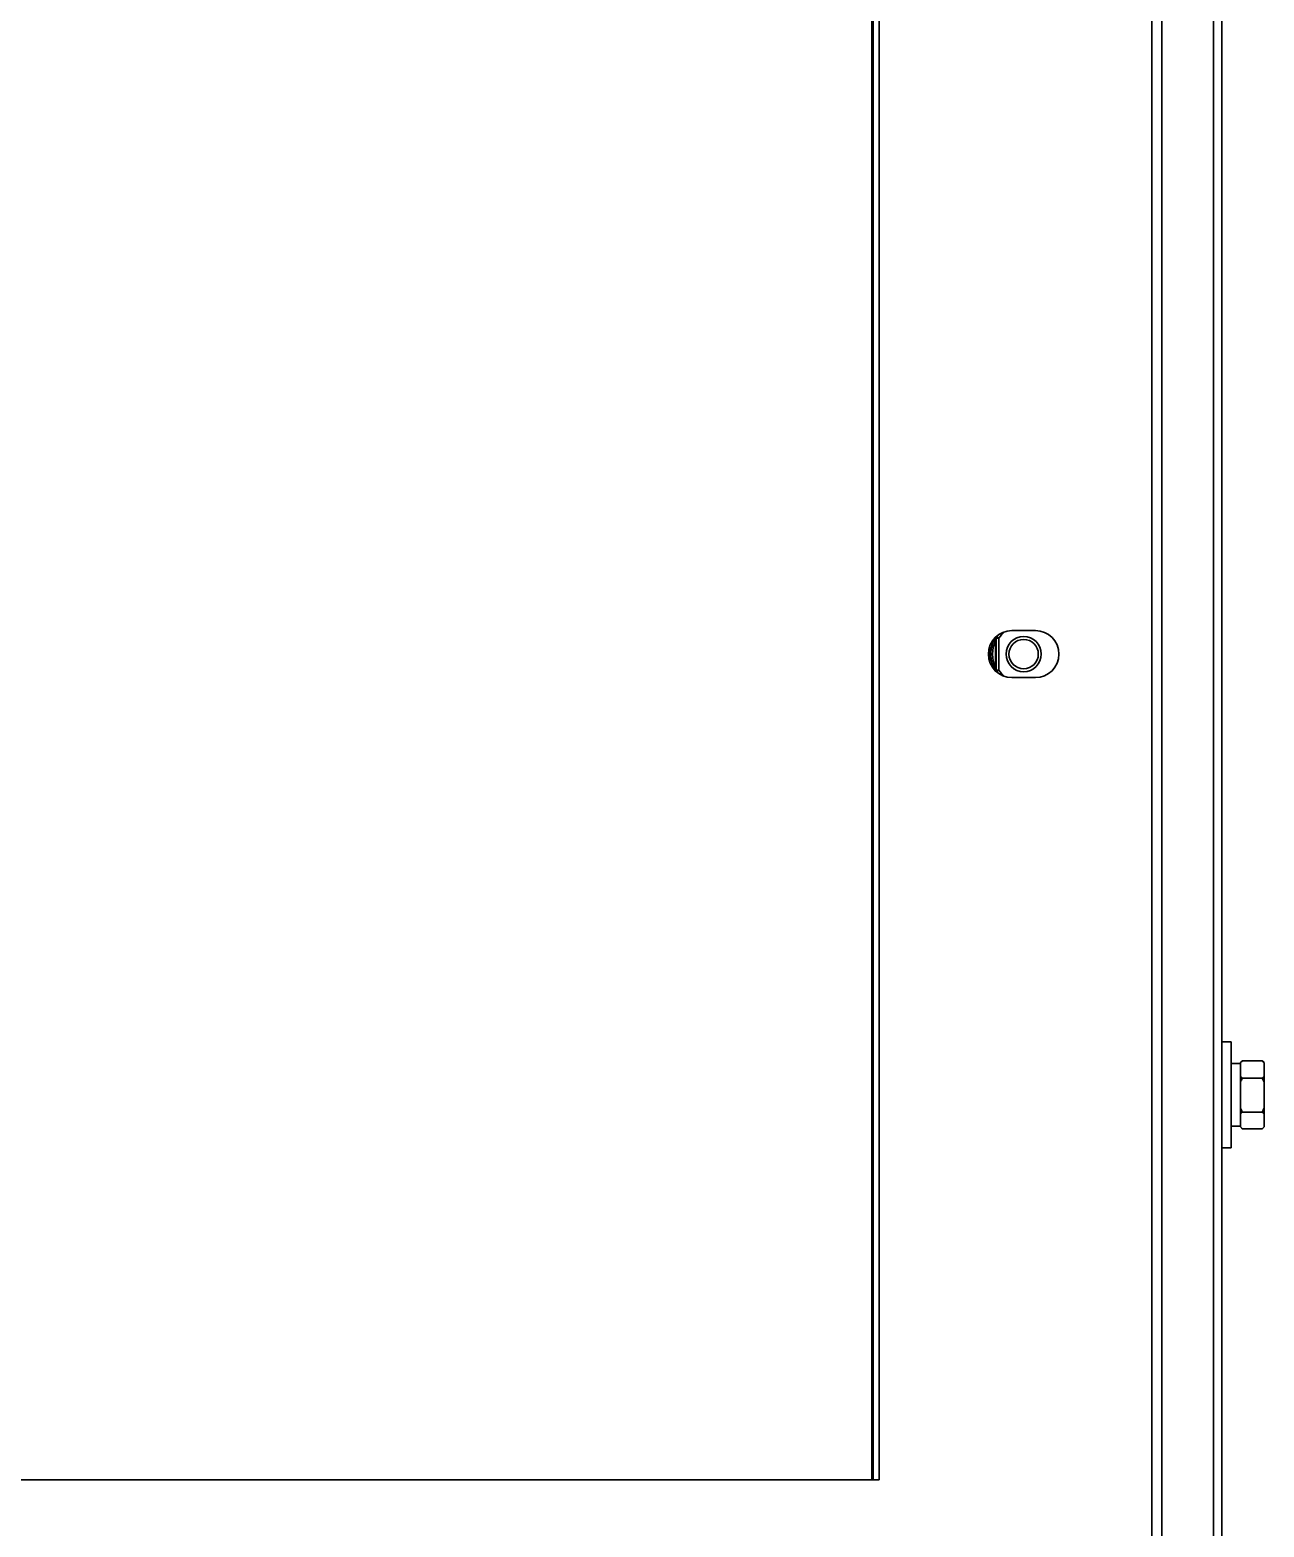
# Model space of a CAD drawing. Header units: millimetres. Extents: x 32496 to 166256, y 3504 to 23939.
# Drawn here: x 42516.6 to 42726.5, y 11547 to 11801.8 of the extents above; entities that cross this region are included whole.
import ezdxf

# ---------------------------------------------------------------- set-up
doc = ezdxf.new("R2010")
doc.units = ezdxf.units.MM
doc.layers.get('0').update_dxf_attribs({"lineweight": 35})

msp = doc.modelspace()

# ---------------------------------------------------------------- linework, layer by layer
at = {"linetype": 'Continuous'}
for p, q in [((42707.44, 11269.575), (42707.44, 12052.575)), ((42709.14, 12052.575), (42709.14, 11269.575)), ((42659.84, 11555.075), (42659.84, 12025.075)), ((42660.04, 11555.075), (42660.04, 12023.875)), ((42661.04, 11555.075), (42661.04, 12023.875)), ((42717.94, 11264.075), (42717.94, 11978.075)), ((42719.34, 11867.93), (42719.34, 11623.194)), ((42660.04, 11768.806), (42659.84, 11768.806)), ((42687.64, 11699.575), (42683.64, 11699.575)), ((42680.86, 11698.312), (42680.941, 11698.288)), ((42680.862, 11697.836), (42680.862, 11693.315)), ((42680.941, 11692.863), (42680.941, 11698.288)), ((42681.441, 11698.288), (42680.941, 11698.288)), ((42681.021, 11698.559), (42680.99, 11698.568)), ((42681.021, 11698.559), (42681.441, 11698.288)), ((42681.441, 11698.288), (42681.441, 11692.863)), ((42679.89, 11696.938), (42679.89, 11694.213)), ((42680.017, 11696.356), (42679.916, 11696.467)), ((42679.916, 11694.684), (42680.017, 11694.795)), ((42680.055, 11695.575), (42680.055, 11695.582)), ((42680.941, 11692.863), (42680.86, 11692.839)), ((42680.941, 11692.863), (42681.441, 11692.863)), ((42680.989, 11692.583), (42681.021, 11692.592)), ((42681.441, 11692.863), (42681.021, 11692.592)), ((42683.64, 11691.575), (42687.64, 11691.575)), ((42719.34, 11629.575), (42720.94, 11629.575)), ((42720.94, 11611.575), (42720.94, 11629.575)), ((42720.94, 11625.925), (42722.54, 11625.925)), ((42722.54, 11626.049), (42722.811, 11626.32)), ((42722.54, 11615.102), (42722.54, 11626.049)), ((42722.84, 11626.349), (42726.24, 11626.349)), ((42726.54, 11626.049), (42726.269, 11626.32)), ((42726.54, 11615.102), (42726.54, 11626.049)), ((42719.34, 11623.194), (42719.34, 11617.93)), ((42722.84, 11623.418), (42726.24, 11623.418)), ((42719.34, 11617.93), (42719.34, 11373.194)), ((42722.84, 11617.644), (42726.24, 11617.644)), ((42720.94, 11615.225), (42722.54, 11615.225)), ((42722.54, 11615.102), (42722.811, 11614.831)), ((42722.84, 11614.802), (42722.811, 11614.831)), ((42722.84, 11614.802), (42726.24, 11614.802)), ((42726.24, 11614.802), (42726.269, 11614.831)), ((42726.54, 11615.102), (42726.269, 11614.831)), ((42719.34, 11611.575), (42720.94, 11611.575)), ((42659.84, 11585.075), (42660.04, 11585.075)), ((42660.017, 11586.115), (42660.04, 11586.115)), ((42659.84, 11580.263), (42660.04, 11580.263)), ((42659.84, 11580.075), (42660.04, 11580.075)), ((42659.84, 11571.475), (42660.04, 11571.475)), ((42660.04, 11570.075), (42659.84, 11570.075)), ((42309.64, 11555.075), (42661.04, 11555.075))]:
    msp.add_line(p, q, dxfattribs=at)
for points in [[(42680.017, 11696.356), (42679.983, 11696.393), (42679.95, 11696.43), (42679.916, 11696.467)], [(42679.916, 11694.684), (42679.95, 11694.721), (42679.983, 11694.758), (42680.017, 11694.795)]]:
    msp.add_lwpolyline(points, dxfattribs=at)
for radius in [3, 2.5]:
    msp.add_circle((42685.64, 11695.575), radius, dxfattribs=at)
for centre, radius, start, end in [((42683.64, 11695.575), 4, 90, 270), ((42687.64, 11695.575), 4, 270, 90), ((42685.64, 11695.575), 5.585, 149.24232, 179.93768), ((42685.64, 11695.575), 5.285, 154.67939, 205.32061), ((42681.369, 11698.32), 0.509, 163.91946, 180.8578), ((42685.64, 11695.575), 5.499, 145.89281, 147.13569), ((42685.64, 11695.575), 4.999, 130.34481, 147.13569), ((42685.64, 11695.575), 5.661, 177.86504, 182.13496), ((42685.64, 11695.575), 5.585, 180, 210.76123), ((42685.64, 11695.575), 5.499, 212.86431, 214.09945), ((42685.64, 11695.575), 4.999, 212.86431, 229.65844), ((42725.355, 11623.758), 3.607, 140.8641, 141.28972), ((42726.676, 11622.57), 5.384, 135.43477, 135.87545), ((42722.402, 11622.569), 5.386, 44.12457, 44.56524), ((42723.726, 11623.759), 3.606, 38.71028, 39.13391), ((42658.971, 11586.29), 1.069, 345.17042, 350.48426), ((42658.984, 11586.288), 1.056, 350.47831, 359.97379)]:
    msp.add_arc(centre, radius, start, end, dxfattribs=at)
msp.add_ellipse((42658.64, 11762.34), major_axis=(0, 1.617), ratio=0.8660254, start_param=4.1792104, end_param=4.712389, dxfattribs=at)
for points, knots in [([(42680.862, 11697.836), (42680.862, 11697.877), (42680.862, 11698.035), (42680.861, 11698.194), (42680.86, 11698.312)], [0, 0, 0, 0, 0.2575485, 1, 1, 1, 1]), ([(42680.941, 11698.288), (42680.941, 11698.336), (42680.955, 11698.431), (42680.995, 11698.519), (42681.021, 11698.559)], [0, 0, 0, 0, 0.5, 1, 1, 1, 1]), ([(42680.017, 11696.356), (42680.011, 11696.317), (42679.983, 11696.237), (42679.925, 11696.175), (42679.89, 11696.151)], [0, 0, 0, 0, 0.4840345, 1, 1, 1, 1]), ([(42680.017, 11694.795), (42680.011, 11694.835), (42679.983, 11694.914), (42679.925, 11694.976), (42679.89, 11695)], [0, 0, 0, 0, 0.4870421, 1, 1, 1, 1]), ([(42679.982, 11695.786), (42679.984, 11695.824), (42679.987, 11695.897), (42679.993, 11696.003), (42680, 11696.1), (42680.007, 11696.184), (42680.012, 11696.245), (42680.015, 11696.285), (42680.017, 11696.309), (42680.018, 11696.328), (42680.018, 11696.342), (42680.018, 11696.35), (42680.018, 11696.355), (42680.017, 11696.356)], [0, 0, 0, 0, 0.1964865, 0.3846809, 0.5567494, 0.706456, 0.8286292, 0.8782322, 0.9196984, 0.9527628, 0.9771907, 0.9928965, 1, 1, 1, 1]), ([(42680.017, 11694.795), (42680.018, 11694.796), (42680.018, 11694.801), (42680.018, 11694.809), (42680.018, 11694.823), (42680.017, 11694.842), (42680.015, 11694.866), (42680.012, 11694.906), (42680.007, 11694.967), (42680, 11695.051), (42679.993, 11695.148), (42679.987, 11695.254), (42679.984, 11695.327), (42679.982, 11695.365)], [0, 0, 0, 0, 0.0070922, 0.0227762, 0.0472013, 0.0802905, 0.1217895, 0.1714132, 0.2935698, 0.4432488, 0.6153365, 0.8035356, 1, 1, 1, 1]), ([(42680.88, 11692.69), (42680.876, 11692.702), (42680.864, 11692.751), (42680.859, 11692.801), (42680.86, 11692.839)], [0, 0, 0, 0, 0.2449643, 1, 1, 1, 1]), ([(42680.86, 11692.839), (42680.86, 11692.877), (42680.862, 11693.035), (42680.862, 11693.194), (42680.862, 11693.315)], [0, 0, 0, 0, 0.2366786, 1, 1, 1, 1]), ([(42680.941, 11692.863), (42680.941, 11692.815), (42680.955, 11692.72), (42680.995, 11692.632), (42681.021, 11692.592)], [0, 0, 0, 0, 0.5, 1, 1, 1, 1]), ([(42722.557, 11626.035), (42722.576, 11626.059), (42722.658, 11626.156), (42722.744, 11626.25), (42722.811, 11626.319)], [0, 0, 0, 0, 0.2454974, 1, 1, 1, 1]), ([(42726.523, 11626.035), (42726.503, 11626.059), (42726.422, 11626.156), (42726.336, 11626.25), (42726.269, 11626.319)], [0, 0, 0, 0, 0.2454956, 1, 1, 1, 1]), ([(42722.84, 11623.418), (42722.813, 11623.445), (42722.709, 11623.553), (42722.61, 11623.666), (42722.54, 11623.753)], [0, 0, 0, 0, 0.2552107, 1, 1, 1, 1]), ([(42726.24, 11623.418), (42726.267, 11623.445), (42726.371, 11623.553), (42726.47, 11623.666), (42726.54, 11623.753)], [0, 0, 0, 0, 0.2552115, 1, 1, 1, 1]), ([(42722.54, 11617.32), (42722.563, 11617.347), (42722.658, 11617.46), (42722.76, 11617.566), (42722.84, 11617.644)], [0, 0, 0, 0, 0.2444076, 1, 1, 1, 1]), ([(42726.54, 11617.32), (42726.517, 11617.347), (42726.421, 11617.46), (42726.319, 11617.566), (42726.24, 11617.644)], [0, 0, 0, 0, 0.2444076, 1, 1, 1, 1]), ([(42722.811, 11614.831), (42722.786, 11614.855), (42722.693, 11614.951), (42722.603, 11615.05), (42722.54, 11615.127)], [0, 0, 0, 0, 0.2550615, 1, 1, 1, 1]), ([(42726.269, 11614.831), (42726.293, 11614.855), (42726.387, 11614.951), (42726.476, 11615.05), (42726.54, 11615.127)], [0, 0, 0, 0, 0.2550625, 1, 1, 1, 1]), ([(42659.847, 11585.674), (42659.865, 11585.7), (42659.931, 11585.807), (42659.98, 11585.926), (42660.004, 11586.017)], [0, 0, 0, 0, 0.2537103, 1, 1, 1, 1])]:
    msp.add_open_spline(points, degree=3, knots=knots, dxfattribs=at)
for points in [[(42722.54, 11622.758), (42722.631, 11622.982), (42722.732, 11623.202), (42722.84, 11623.418)], [(42726.54, 11622.758), (42726.449, 11622.982), (42726.348, 11623.202), (42726.24, 11623.418)], [(42722.84, 11617.644), (42722.732, 11617.861), (42722.631, 11618.08), (42722.54, 11618.304)], [(42726.24, 11617.644), (42726.348, 11617.861), (42726.449, 11618.08), (42726.54, 11618.304)]]:
    msp.add_open_spline(points, degree=3, dxfattribs=at)

doc.saveas('drawing.dxf')
